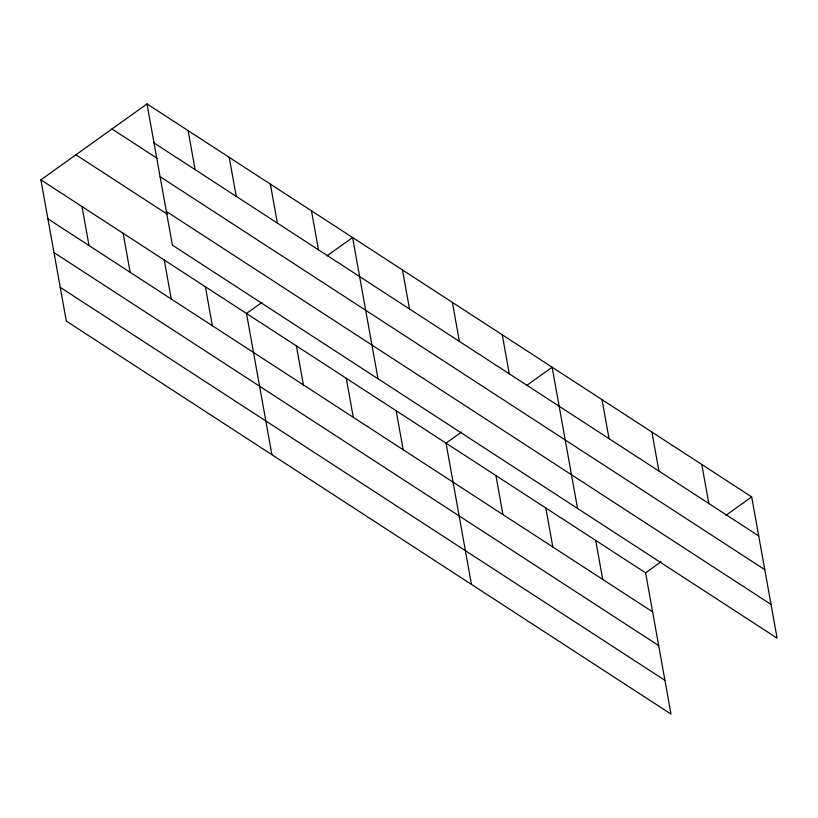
<?xml version="1.0" encoding="UTF-8"?>
<svg xmlns="http://www.w3.org/2000/svg" width="818" height="818" viewBox="0 0 818 818"><rect width="100%" height="100%" fill="white"/><g stroke="black" fill="none" stroke-linecap="round" stroke-linejoin="round"><path stroke-width="1.23" d="M40.9 179.848L645.596 572.845L671.005 714.083L66.309 321.085L40.9 179.848L146.995 103.917L751.691 496.915L777.1 638.152L172.404 245.155L146.995 103.917M261.944 302.415L246.494 313.468L271.903 454.706M326.842 255.962L352.589 237.537L378.008 378.775M461.485 432.098L446.045 443.151L471.454 584.389M526.393 385.646L552.14 367.231L577.549 508.469M645.596 572.845L661.036 561.792M725.944 515.34L751.691 496.915M154.019 142.935L758.705 535.933M111.984 128.978L157.322 158.436M160.083 176.668L764.779 569.665M166.34 211.422L771.026 604.42M75.91 154.786L167.639 214.408M47.925 218.856L652.611 611.854M53.988 252.598L658.684 645.596M60.246 287.353L664.932 680.351M701.803 464.491L708.817 503.51M651.915 432.068L658.93 471.086M602.028 399.644L609.042 438.663M595.708 540.422L602.723 579.43M545.821 507.998L552.835 547.017M502.252 334.807L509.277 373.816M495.933 475.575L502.947 514.594M452.364 302.384L459.389 341.392M402.476 269.96L409.501 308.979M396.157 410.728L403.172 449.747M346.27 378.305L353.284 417.323M311.474 210.809L318.488 249.827M270.349 184.091L277.374 223.109M296.382 345.891L303.406 384.9M229.234 157.363L236.249 196.381M188.12 130.645L195.134 169.653M205.379 286.74L212.394 325.758M164.254 260.022L171.279 299.03M123.14 233.294L130.154 272.312M82.015 206.565L89.039 245.584"/></g></svg>
